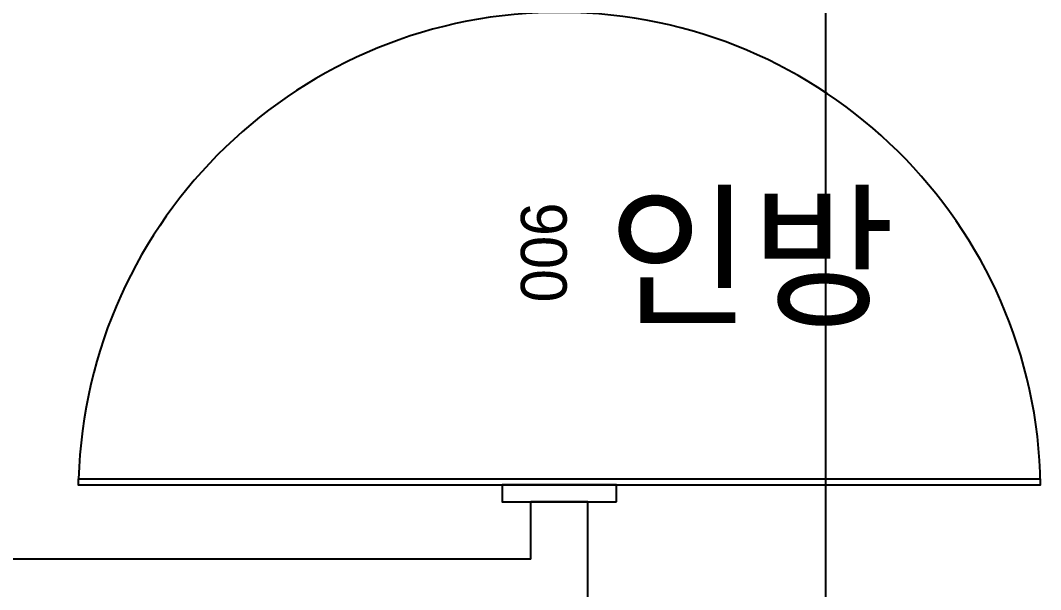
# Model space of a CAD drawing. Extents: x 11477420 to 23072185, y -28506554 to -14238804.
# Drawn here: x 11519705 to 11521486, y -14254792 to -14253798 of the extents above; entities that cross this region are included whole.
import ezdxf
from ezdxf.enums import TextEntityAlignment as Align

# ---------------------------------------------------------------- set-up
doc = ezdxf.new("R2010")
doc.units = 0
doc.header["$LTSCALE"] = 50
doc.header["$MEASUREMENT"] = 0
doc.layers.get('0').update_dxf_attribs({"linetype": 'CONTINUOUS'})
doc.layers.get('DEFPOINTS').update_dxf_attribs({"linetype": 'CONTINUOUS'})
for name, color, linetype in [('07-DIM WAL', 5, 'CONTINUOUS'), ('1.천장.벽체선(내벽)', 3, 'CONTINUOUS'), ('2.글자선', 60, 'CONTINUOUS'), ('3.기호.계단선', 30, 'CONTINUOUS'), ('CO-DO-FR', 7, 'CONTINUOUS'), ('CO-DOOR', 8, 'CONTINUOUS')]:
    doc.layers.add(name, color=color, linetype=linetype)
doc.styles.add('DAWIN', font='NanumSquareR.ttf')
doc.styles.add('W-TEXT2', font='Dotum.ttf')
doc.styles.add('맑은 고딕', font='malgun.ttf')
doc.dimstyles.new('40', dxfattribs={"dimscale": 40, "dimtxt": 2.2, "dimasz": 3, "dimexe": 1.25, "dimexo": 0.625, "dimtad": 1, "dimdec": 0, "dimzin": 0, "dimdsep": 46, "dimlunit": 6, "dimtxsty": 'DAWIN', "dimblk1": 'DOTSMALL', "dimblk2": 'DOTSMALL', "dimsah": 1, "dimcen": 0.001, "dimclrd": 1, "dimclre": 1, "dimclrt": 3, "dimadec": 0, "dimazin": 0, "dimtfac": 1, "dimtdec": 0, "dimtix": 1, "dimtmove": 2, "dimatfit": 3, "dimldrblk": 'DOTSMALL', "dimfxl": 0, "dimtolj": 1, "dimtzin": 0, "dimarcsym": 0})

# ---------------------------------------------------------------- blocks, each defined once
blk = doc.blocks.new('D-401')
at = {"layer": 'CO-DO-FR'}
for points in [[(0, 200), (30, 200), (30, 0), (0, 0)], [(900, 200), (870, 200), (870, 0), (900, 0)]]:
    blk.add_lwpolyline(points, close=True, dxfattribs=at)
at = {"layer": 'CO-DOOR'}
blk.add_lwpolyline([(860, 940), (860, -740), (870, -740), (870, 940)], close=True, dxfattribs=at)
blk.add_arc((884.8, 100.4), 839.8, 91.0082, 268.3093, dxfattribs=at)
at = {"layer": '2.글자선', "style": 'W-TEXT2'}
blk.add_text('900', height=80, dxfattribs=at).set_placement((464.3, 72.8), align=Align.MIDDLE_CENTER)
blk = doc.blocks.new('_DOTSMALL')
at = {"color": 0, "linetype": 'ByBlock', "const_width": 0.5}
blk.add_lwpolyline([(-0.0625, 0, 1), (0.0625, 0, 1)], format="xyb", close=True, dxfattribs=at)
blk = doc.blocks.new('*D383')
at = {"layer": '07-DIM WAL', "color": 1, "lineweight": -2, "ltscale": 10}
for p, q in [((11520721.1, -14248284.4), (11521160.7, -14248284.4)), ((11521110.7, -14248284.4), (11521110.7, -14258689.4)), ((11520721.1, -14258689.4), (11521160.7, -14258689.4))]:
    blk.add_line(p, q, dxfattribs=at)
at = {"layer": 'DEFPOINTS', "color": 0, "ltscale": 10}
for p in [(11520696.1, -14248284.4), (11520696.1, -14258689.4), (11521110.7, -14258689.4)]:
    blk.add_point(p, dxfattribs=at)
at = {"layer": '07-DIM WAL', "color": 1, "lineweight": -2, "ltscale": 10, "xscale": 120, "yscale": 120, "zscale": 120}
for p, rotation in [((11521110.7, -14248284.4), 90), ((11521110.7, -14258689.4), 270)]:
    blk.add_blockref('_DOTSMALL', p, dxfattribs=dict(at, rotation=rotation))
at = {"layer": '07-DIM WAL', "color": 3, "ltscale": 10, "insert": (11521030, -14253486.9), "char_height": 88, "attachment_point": 5, "rotation": 90, "style": 'DAWIN'}
blk.add_mtext('\\A1;10,405', dxfattribs=at)

msp = doc.modelspace()

# ---------------------------------------------------------------- linework, layer by layer
at = {"layer": '1.천장.벽체선(내벽)', "ltscale": 30}
for p, q in [((11520596.1, -14254739.4), (11520596.1, -14254639.4)), ((11520696.1, -14254639.4), (11520596.1, -14254639.4)), ((11520696.1, -14255739.4), (11520696.1, -14254639.4)), ((11520596.1, -14254739.4), (11517596.1, -14254739.4))]:
    msp.add_line(p, q, dxfattribs=at)

# ---------------------------------------------------------------- block references
at = {"layer": 'CO-DOOR', "rotation": 270}
msp.add_blockref('D-401', (11520546.1, -14253739.4), dxfattribs=at)

# ---------------------------------------------------------------- texts
at = {"layer": '3.기호.계단선', "ltscale": 30, "style": '맑은 고딕'}
msp.add_text('인방', height=200, dxfattribs=at).set_placement((11520730, -14254110.8), align=Align.TOP_LEFT)

# ---------------------------------------------------------------- dimensions: what is measured, and where the dimension line sits
at = {"layer": '07-DIM WAL', "ltscale": 10}
dim = msp.add_linear_dim(base=(11521110.7, -14258689.4), p1=(11520696.1, -14248284.4), p2=(11520696.1, -14258689.4), angle=90, dimstyle='40', dxfattribs=at)
dim.commit()
dim.dimension.update_dxf_attribs({"geometry": '*D383', "text_midpoint": (11521030, -14253486.9)})

doc.saveas('drawing.dxf')
